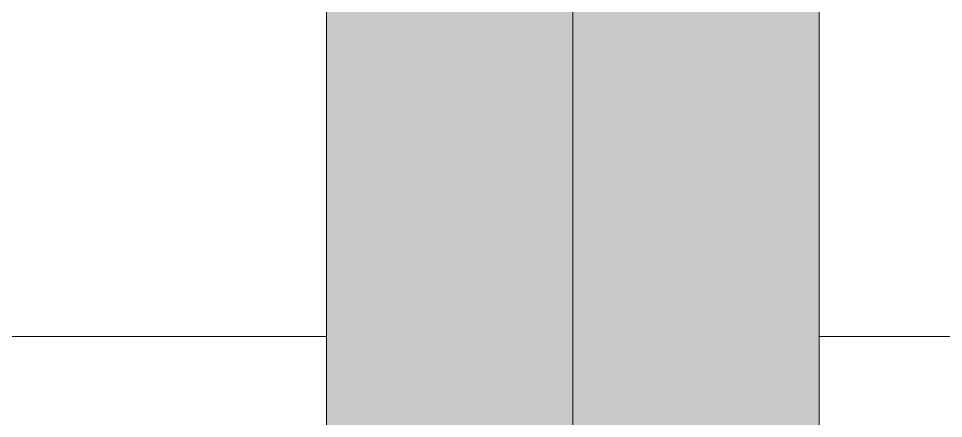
# Model space of a CAD drawing. Header units: millimetres. Extents: x 485872 to 486142, y -52344 to -52207.
# Drawn here: x 486120.364 to 486121.49, y -52328.077 to -52327.589 of the extents above; entities that cross this region are included whole.
import ezdxf

# ---------------------------------------------------------------- set-up
doc = ezdxf.new("R2010")
doc.units = ezdxf.units.MM
doc.header["$LTSCALE"] = 15
doc.linetypes.add('DASHDOTX2', pattern=[50.8, 25.4, -12.7, 0, -12.7])

msp = doc.modelspace()

# ---------------------------------------------------------------- hatches: boundary and pattern name
at = {"linetype": 'Continuous', "lineweight": 13}
h = msp.add_hatch(color=256, dxfattribs=at)
h.dxf.hatch_style = 1
h.paths.add_polyline_path([(486120.7389, -52328.1766), (486121.3389, -52328.1766), (486121.3389, -52327.3766), (486120.7389, -52327.3766)])

# ---------------------------------------------------------------- linework, layer by layer
at = {"color": 6, "linetype": 'DASHDOTX2', "lineweight": 13}
msp.add_line((486121.0389, -52306.3766), (486121.0389, -52331.6766), dxfattribs=at)
at = {"linetype": 'Continuous', "lineweight": 13}
msp.add_lwpolyline([(486120.7389, -52328.1766), (486121.3389, -52328.1766), (486121.3389, -52327.3766), (486120.7389, -52327.3766)], close=True, dxfattribs=at)
for points in [[(486115.3389, -52327.9766), (486120.7389, -52327.9766)], [(486121.3389, -52327.9766), (486126.7389, -52327.9766)]]:
    msp.add_lwpolyline(points, dxfattribs=at)

doc.saveas('drawing.dxf')
